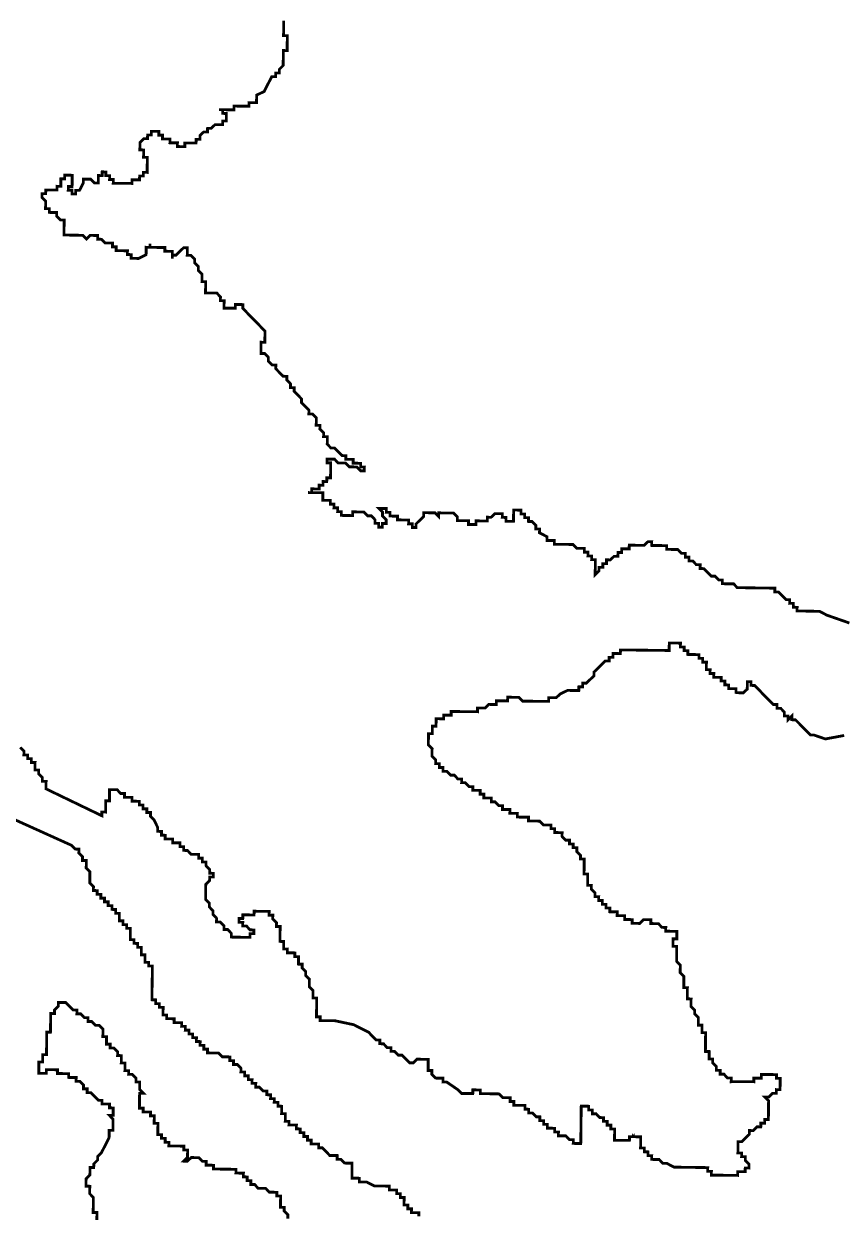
# Model space of a CAD drawing. Header units: metres. Extents: x 257673 to 289848, y 2129691 to 2228029.
# Drawn here: x 263140 to 264010, y 2159916 to 2161180 of the extents above; entities that cross this region are included whole.
import ezdxf

# ---------------------------------------------------------------- set-up
doc = ezdxf.new("R2010")
doc.units = ezdxf.units.M
doc.header["$MEASUREMENT"] = 0
doc.layers.add('HAZARDS LINE', color=1, linetype='Continuous')

msp = doc.modelspace()

# ---------------------------------------------------------------- linework, layer by layer
at = {"layer": 'HAZARDS LINE', "lineweight": 18}
for points in [[(264017.3, 2160543.6, 2.98, 2.98, 0), (263993.5, 2160551.9, 2.98, 2.98, 0), (263985.6, 2160556, 2.98, 2.98, 0), (263961.7, 2160556.4, 2.98, 2.98, 0), (263961.8, 2160560.3, 2.98, 2.98, 0), (263957.8, 2160560.4, 2.98, 2.98, 0), (263957.8, 2160564.4, 2.98, 2.98, 0), (263953.8, 2160564.4, 2.98, 2.98, 0), (263953.9, 2160568.4, 2.98, 2.98, 0), (263949.9, 2160568.5, 2.98, 2.98, 0), (263946, 2160572.5, 2.98, 2.98, 0), (263942, 2160576.6, 2.98, 2.98, 0), (263938.1, 2160576.6, 2.98, 2.98, 0), (263938.1, 2160580.6, 2.98, 2.98, 0), (263902.2, 2160581.1, 2.98, 2.98, 0), (263898.3, 2160581.1, 2.98, 2.98, 0), (263894.3, 2160585.2, 2.98, 2.98, 0), (263882.4, 2160585.3, 2.98, 2.98, 0), (263882.4, 2160589.3, 2.98, 2.98, 0), (263878.5, 2160589.3, 2.98, 2.98, 0), (263874.5, 2160593.3, 2.98, 2.98, 0), (263870.6, 2160593.4, 2.98, 2.98, 0), (263866.6, 2160597.4, 2.98, 2.98, 0), (263862.7, 2160601.4, 2.98, 2.98, 0), (263858.7, 2160601.5, 2.98, 2.98, 0), (263858.8, 2160605.5, 2.98, 2.98, 0), (263854.8, 2160605.5, 2.98, 2.98, 0), (263850.9, 2160609.5, 2.98, 2.98, 0), (263846.9, 2160609.6, 2.98, 2.98, 0), (263847, 2160613.6, 2.98, 2.98, 0), (263843, 2160613.6, 2.98, 2.98, 0), (263843, 2160617.6, 2.98, 2.98, 0), (263839.1, 2160617.6, 2.98, 2.98, 0), (263835.1, 2160621.7, 2.98, 2.98, 0), (263823.2, 2160621.8, 2.98, 2.98, 0), (263823.2, 2160625.8, 2.98, 2.98, 0), (263807.3, 2160626, 2.98, 2.98, 0), (263807.4, 2160630, 2.98, 2.98, 0), (263803.4, 2160630, 2.98, 2.98, 0), (263799.4, 2160626.1, 2.98, 2.98, 0), (263783.5, 2160626.3, 2.98, 2.98, 0), (263783.4, 2160622.3, 2.98, 2.98, 0), (263775.5, 2160622.4, 2.98, 2.98, 0), (263775.4, 2160618.4, 2.98, 2.98, 0), (263771.5, 2160618.5, 2.98, 2.98, 0), (263771.4, 2160614.5, 2.98, 2.98, 0), (263767.4, 2160614.5, 2.98, 2.98, 0), (263763.4, 2160610.6, 2.98, 2.98, 0), (263759.4, 2160610.7, 2.98, 2.98, 0), (263759.4, 2160606.7, 2.98, 2.98, 0), (263755.4, 2160606.7, 2.98, 2.98, 0), (263755.4, 2160602.8, 2.98, 2.98, 0), (263751.4, 2160602.8, 2.98, 2.98, 0), (263751.3, 2160598.8, 2.98, 2.98, 0), (263747.3, 2160594.9, 2.98, 2.98, 0), (263747.5, 2160610.8, 2.98, 2.98, 0), (263743.5, 2160610.9, 2.98, 2.98, 0), (263743.6, 2160614.8, 2.98, 2.98, 0), (263739.6, 2160614.9, 2.98, 2.98, 0), (263739.7, 2160618.9, 2.98, 2.98, 0), (263735.7, 2160618.9, 2.98, 2.98, 0), (263735.7, 2160622.9, 2.98, 2.98, 0), (263727.8, 2160623, 2.98, 2.98, 0), (263723.8, 2160627, 2.98, 2.98, 0), (263704, 2160627.3, 2.98, 2.98, 0), (263704, 2160631.2, 2.98, 2.98, 0), (263696.1, 2160631.3, 2.98, 2.98, 0), (263696.1, 2160635.3, 2.98, 2.98, 0), (263688.2, 2160639.4, 2.98, 2.98, 0), (263688.3, 2160643.4, 2.98, 2.98, 0), (263684.3, 2160643.4, 2.98, 2.98, 0), (263684.3, 2160647.4, 2.98, 2.98, 0), (263680.4, 2160651.4, 2.98, 2.98, 0), (263676.4, 2160651.5, 2.98, 2.98, 0), (263676.5, 2160655.4, 2.98, 2.98, 0), (263672.5, 2160655.5, 2.98, 2.98, 0), (263672.5, 2160659.5, 2.98, 2.98, 0), (263668.6, 2160659.5, 2.98, 2.98, 0), (263668.6, 2160663.5, 2.98, 2.98, 0), (263660.7, 2160663.6, 2.98, 2.98, 0), (263660.5, 2160651.6, 2.98, 2.98, 0), (263652.6, 2160651.7, 2.98, 2.98, 0), (263652.6, 2160655.7, 2.98, 2.98, 0), (263648.6, 2160655.8, 2.98, 2.98, 0), (263648.7, 2160659.7, 2.98, 2.98, 0), (263640.7, 2160659.8, 2.98, 2.98, 0), (263636.7, 2160655.9, 2.98, 2.98, 0), (263632.7, 2160656, 2.98, 2.98, 0), (263632.7, 2160652, 2.98, 2.98, 0), (263620.8, 2160652.1, 2.98, 2.98, 0), (263620.7, 2160648.2, 2.98, 2.98, 0), (263612.8, 2160648.3, 2.98, 2.98, 0), (263612.8, 2160652.2, 2.98, 2.98, 0), (263600.9, 2160652.4, 2.98, 2.98, 0), (263600.9, 2160656.4, 2.98, 2.98, 0), (263597, 2160660.4, 2.98, 2.98, 0), (263581.1, 2160660.6, 2.98, 2.98, 0), (263581.1, 2160656.6, 2.98, 2.98, 0), (263577.1, 2160660.6, 2.98, 2.98, 0), (263565.2, 2160660.8, 2.98, 2.98, 0), (263565.1, 2160656.8, 2.98, 2.98, 0), (263557.1, 2160648.9, 2.98, 2.98, 0), (263557, 2160645, 2.98, 2.98, 0), (263553.1, 2160645, 2.98, 2.98, 0), (263553.1, 2160649, 2.98, 2.98, 0), (263549.1, 2160649, 2.98, 2.98, 0), (263549.2, 2160653, 2.98, 2.98, 0), (263537.3, 2160653.2, 2.98, 2.98, 0), (263537.3, 2160657.1, 2.98, 2.98, 0), (263529.4, 2160657.2, 2.98, 2.98, 0), (263529.4, 2160661.2, 2.98, 2.98, 0), (263525.4, 2160661.3, 2.98, 2.98, 0), (263525.5, 2160665.2, 2.98, 2.98, 0), (263517.5, 2160665.3, 2.98, 2.98, 0), (263521.5, 2160661.3, 2.98, 2.98, 0), (263521.4, 2160657.3, 2.98, 2.98, 0), (263525.3, 2160653.3, 2.98, 2.98, 0), (263525.3, 2160649.3, 2.98, 2.98, 0), (263521.3, 2160649.4, 2.98, 2.98, 0), (263521.3, 2160645.4, 2.98, 2.98, 0), (263517.3, 2160645.4, 2.98, 2.98, 0), (263517.3, 2160649.4, 2.98, 2.98, 0), (263513.4, 2160649.5, 2.98, 2.98, 0), (263513.4, 2160653.4, 2.98, 2.98, 0), (263509.5, 2160657.5, 2.98, 2.98, 0), (263505.5, 2160657.5, 2.98, 2.98, 0), (263501.6, 2160661.5, 2.98, 2.98, 0), (263489.7, 2160661.7, 2.98, 2.98, 0), (263489.6, 2160657.7, 2.98, 2.98, 0), (263477.7, 2160657.9, 2.98, 2.98, 0), (263477.7, 2160661.8, 2.98, 2.98, 0), (263473.7, 2160661.9, 2.98, 2.98, 0), (263473.8, 2160665.9, 2.98, 2.98, 0), (263469.8, 2160665.9, 2.98, 2.98, 0), (263469.9, 2160669.9, 2.98, 2.98, 0), (263465.9, 2160669.9, 2.98, 2.98, 0), (263465.9, 2160673.9, 2.98, 2.98, 0), (263458, 2160674, 2.98, 2.98, 0), (263458.1, 2160682, 2.98, 2.98, 0), (263446.2, 2160682.1, 2.98, 2.98, 0), (263442.2, 2160682.2, 2.98, 2.98, 0), (263446.2, 2160682.1, 2.98, 2.98, 0), (263446.2, 2160686.1, 2.98, 2.98, 0), (263454.2, 2160686, 2.98, 2.98, 0), (263454.2, 2160690, 2.98, 2.98, 0), (263458.2, 2160689.9, 2.98, 2.98, 0), (263458.2, 2160693.9, 2.98, 2.98, 0), (263462.2, 2160693.8, 2.98, 2.98, 0), (263462.3, 2160697.8, 2.98, 2.98, 0), (263466.2, 2160697.8, 2.98, 2.98, 0), (263466.4, 2160713.7, 2.98, 2.98, 0), (263462.5, 2160713.7, 2.98, 2.98, 0), (263462.5, 2160717.7, 2.98, 2.98, 0), (263470.5, 2160717.6, 2.98, 2.98, 0), (263474.4, 2160713.6, 2.98, 2.98, 0), (263482.3, 2160713.5, 2.98, 2.98, 0), (263486.3, 2160709.5, 2.98, 2.98, 0), (263494.2, 2160709.4, 2.98, 2.98, 0), (263498.1, 2160705.3, 2.98, 2.98, 0), (263502.1, 2160705.3, 2.98, 2.98, 0), (263502.2, 2160709.3, 2.98, 2.98, 0), (263498.2, 2160709.3, 2.98, 2.98, 0), (263498.2, 2160713.3, 2.98, 2.98, 0), (263490.3, 2160713.4, 2.98, 2.98, 0), (263490.3, 2160717.4, 2.98, 2.98, 0), (263482.4, 2160717.5, 2.98, 2.98, 0), (263482.4, 2160721.4, 2.98, 2.98, 0), (263478.5, 2160721.5, 2.98, 2.98, 0), (263474.5, 2160725.5, 2.98, 2.98, 0), (263470.6, 2160729.5, 2.98, 2.98, 0), (263466.6, 2160729.6, 2.98, 2.98, 0), (263462.7, 2160733.6, 2.98, 2.98, 0), (263462.8, 2160741.6, 2.98, 2.98, 0), (263458.8, 2160741.6, 2.98, 2.98, 0), (263458.9, 2160745.6, 2.98, 2.98, 0), (263454.9, 2160749.6, 2.98, 2.98, 0), (263455, 2160753.6, 2.98, 2.98, 0), (263451, 2160753.6, 2.98, 2.98, 0), (263451.1, 2160761.6, 2.98, 2.98, 0), (263447.2, 2160765.6, 2.98, 2.98, 0), (263443.2, 2160765.7, 2.98, 2.98, 0), (263443.3, 2160769.6, 2.98, 2.98, 0), (263439.3, 2160773.7, 2.98, 2.98, 0), (263435.4, 2160777.7, 2.98, 2.98, 0), (263435.4, 2160781.7, 2.98, 2.98, 0), (263431.5, 2160785.7, 2.98, 2.98, 0), (263427.6, 2160789.7, 2.98, 2.98, 0), (263427.6, 2160793.7, 2.98, 2.98, 0), (263423.7, 2160793.7, 2.98, 2.98, 0), (263423.7, 2160797.7, 2.98, 2.98, 0), (263419.8, 2160801.7, 2.98, 2.98, 0), (263419.8, 2160805.7, 2.98, 2.98, 0), (263415.9, 2160805.8, 2.98, 2.98, 0), (263411.9, 2160809.8, 2.98, 2.98, 0), (263408, 2160813.8, 2.98, 2.98, 0), (263408.1, 2160817.8, 2.98, 2.98, 0), (263404.1, 2160817.8, 2.98, 2.98, 0), (263400.1, 2160821.9, 2.98, 2.98, 0), (263400.2, 2160825.8, 2.98, 2.98, 0), (263396.3, 2160829.9, 2.98, 2.98, 0), (263392.3, 2160829.9, 2.98, 2.98, 0), (263392.4, 2160841.9, 2.98, 2.98, 0), (263396.4, 2160841.8, 2.98, 2.98, 0), (263396.6, 2160853.7, 2.98, 2.98, 0), (263392.6, 2160857.8, 2.98, 2.98, 0), (263384.8, 2160865.8, 2.98, 2.98, 0), (263380.9, 2160869.8, 2.98, 2.98, 0), (263373, 2160877.9, 2.98, 2.98, 0), (263373, 2160881.9, 2.98, 2.98, 0), (263365.1, 2160882, 2.98, 2.98, 0), (263365, 2160878, 2.98, 2.98, 0), (263353.1, 2160878.1, 2.98, 2.98, 0), (263353.2, 2160886.1, 2.98, 2.98, 0), (263349.2, 2160886.1, 2.98, 2.98, 0), (263349.3, 2160890.1, 2.98, 2.98, 0), (263345.4, 2160894.1, 2.98, 2.98, 0), (263333.4, 2160894.3, 2.98, 2.98, 0), (263333.6, 2160906.2, 2.98, 2.98, 0), (263329.6, 2160906.3, 2.98, 2.98, 0), (263329.7, 2160914.2, 2.98, 2.98, 0), (263325.8, 2160918.2, 2.98, 2.98, 0), (263325.8, 2160922.2, 2.98, 2.98, 0), (263321.9, 2160926.2, 2.98, 2.98, 0), (263321.9, 2160930.2, 2.98, 2.98, 0), (263318, 2160934.2, 2.98, 2.98, 0), (263314, 2160934.3, 2.98, 2.98, 0), (263314.1, 2160942.2, 2.98, 2.98, 0), (263310.2, 2160942.3, 2.98, 2.98, 0), (263306.1, 2160938.4, 2.98, 2.98, 0), (263302.1, 2160934.4, 2.98, 2.98, 0), (263298.1, 2160934.5, 2.98, 2.98, 0), (263298.1, 2160930.5, 2.98, 2.98, 0), (263298.1, 2160934.5, 2.98, 2.98, 0), (263298.2, 2160938.5, 2.98, 2.98, 0), (263290.2, 2160938.6, 2.98, 2.98, 0), (263290.3, 2160942.5, 2.98, 2.98, 0), (263274.4, 2160942.7, 2.98, 2.98, 0), (263274.4, 2160946.7, 2.98, 2.98, 0), (263274.4, 2160942.7, 2.98, 2.98, 0), (263270.4, 2160942.8, 2.98, 2.98, 0), (263270.3, 2160934.8, 2.98, 2.98, 0), (263262.3, 2160930.9, 2.98, 2.98, 0), (263254.4, 2160931, 2.98, 2.98, 0), (263254.4, 2160935, 2.98, 2.98, 0), (263250.4, 2160935.1, 2.98, 2.98, 0), (263250.5, 2160939, 2.98, 2.98, 0), (263238.5, 2160939.2, 2.98, 2.98, 0), (263238.6, 2160943.2, 2.98, 2.98, 0), (263234.6, 2160943.2, 2.98, 2.98, 0), (263234.7, 2160947.2, 2.98, 2.98, 0), (263226.7, 2160947.3, 2.98, 2.98, 0), (263222.8, 2160951.3, 2.98, 2.98, 0), (263218.8, 2160951.4, 2.98, 2.98, 0), (263218.9, 2160955.3, 2.98, 2.98, 0), (263210.9, 2160955.4, 2.98, 2.98, 0), (263206.9, 2160951.5, 2.98, 2.98, 0), (263203, 2160955.5, 2.98, 2.98, 0), (263183.1, 2160955.8, 2.98, 2.98, 0), (263183.3, 2160971.7, 2.98, 2.98, 0), (263179.3, 2160971.7, 2.98, 2.98, 0), (263175.4, 2160975.8, 2.98, 2.98, 0), (263175.4, 2160979.7, 2.98, 2.98, 0), (263167.5, 2160979.8, 2.98, 2.98, 0), (263167.5, 2160983.8, 2.98, 2.98, 0), (263163.5, 2160983.8, 2.98, 2.98, 0), (263163.6, 2160991.8, 2.98, 2.98, 0), (263159.7, 2160995.8, 2.98, 2.98, 0), (263159.8, 2160999.8, 2.98, 2.98, 0), (263163.7, 2160999.8, 2.98, 2.98, 0), (263163.8, 2161003.7, 2.98, 2.98, 0), (263175.7, 2161003.6, 2.98, 2.98, 0), (263175.8, 2161007.6, 2.98, 2.98, 0), (263179.7, 2161007.5, 2.98, 2.98, 0), (263179.8, 2161015.5, 2.98, 2.98, 0), (263183.8, 2161015.4, 2.98, 2.98, 0), (263183.9, 2161019.4, 2.98, 2.98, 0), (263191.8, 2161019.3, 2.98, 2.98, 0), (263191.7, 2161007.4, 2.98, 2.98, 0), (263187.7, 2161007.4, 2.98, 2.98, 0), (263187.6, 2161003.4, 2.98, 2.98, 0), (263191.6, 2161003.4, 2.98, 2.98, 0), (263191.6, 2160999.4, 2.98, 2.98, 0), (263195.5, 2160999.4, 2.98, 2.98, 0), (263195.6, 2161003.3, 2.98, 2.98, 0), (263199.6, 2161003.3, 2.98, 2.98, 0), (263203.6, 2161011.2, 2.98, 2.98, 0), (263203.7, 2161015.2, 2.98, 2.98, 0), (263211.6, 2161015.1, 2.98, 2.98, 0), (263215.6, 2161011.1, 2.98, 2.98, 0), (263219.5, 2161011, 2.98, 2.98, 0), (263219.6, 2161019, 2.98, 2.98, 0), (263223.6, 2161018.9, 2.98, 2.98, 0), (263223.7, 2161022.9, 2.98, 2.98, 0), (263227.6, 2161022.8, 2.98, 2.98, 0), (263227.6, 2161018.9, 2.98, 2.98, 0), (263231.6, 2161018.8, 2.98, 2.98, 0), (263231.5, 2161014.8, 2.98, 2.98, 0), (263235.5, 2161014.8, 2.98, 2.98, 0), (263235.4, 2161010.8, 2.98, 2.98, 0), (263255.3, 2161010.6, 2.98, 2.98, 0), (263255.4, 2161014.5, 2.98, 2.98, 0), (263263.3, 2161014.4, 2.98, 2.98, 0), (263263.4, 2161018.4, 2.98, 2.98, 0), (263267.3, 2161018.4, 2.98, 2.98, 0), (263267.4, 2161022.4, 2.98, 2.98, 0), (263271.4, 2161022.3, 2.98, 2.98, 0), (263271.6, 2161038.2, 2.98, 2.98, 0), (263267.6, 2161038.3, 2.98, 2.98, 0), (263267.7, 2161046.2, 2.98, 2.98, 0), (263263.7, 2161046.3, 2.98, 2.98, 0), (263263.8, 2161054.2, 2.98, 2.98, 0), (263267.8, 2161058.1, 2.98, 2.98, 0), (263271.8, 2161058.1, 2.98, 2.98, 0), (263271.9, 2161062.1, 2.98, 2.98, 0), (263275.8, 2161062, 2.98, 2.98, 0), (263275.9, 2161066, 2.98, 2.98, 0), (263283.8, 2161065.9, 2.98, 2.98, 0), (263283.8, 2161061.9, 2.98, 2.98, 0), (263287.8, 2161061.9, 2.98, 2.98, 0), (263287.7, 2161057.9, 2.98, 2.98, 0), (263295.7, 2161057.8, 2.98, 2.98, 0), (263295.6, 2161053.8, 2.98, 2.98, 0), (263303.6, 2161053.7, 2.98, 2.98, 0), (263303.5, 2161049.8, 2.98, 2.98, 0), (263311.5, 2161049.7, 2.98, 2.98, 0), (263311.5, 2161053.6, 2.98, 2.98, 0), (263323.4, 2161053.5, 2.98, 2.98, 0), (263323.5, 2161057.5, 2.98, 2.98, 0), (263327.5, 2161057.4, 2.98, 2.98, 0), (263327.5, 2161061.4, 2.98, 2.98, 0), (263331.5, 2161065.3, 2.98, 2.98, 0), (263335.5, 2161065.3, 2.98, 2.98, 0), (263335.6, 2161069.2, 2.98, 2.98, 0), (263339.5, 2161069.2, 2.98, 2.98, 0), (263343.6, 2161073.1, 2.98, 2.98, 0), (263351.5, 2161073, 2.98, 2.98, 0), (263351.6, 2161077, 2.98, 2.98, 0), (263355.5, 2161077, 2.98, 2.98, 0), (263355.6, 2161084.9, 2.98, 2.98, 0), (263351.7, 2161085, 2.98, 2.98, 0), (263351.7, 2161088.9, 2.98, 2.98, 0), (263347.7, 2161089, 2.98, 2.98, 0), (263351.7, 2161088.9, 2.98, 2.98, 0), (263363.6, 2161088.8, 2.98, 2.98, 0), (263363.7, 2161092.8, 2.98, 2.98, 0), (263379.6, 2161092.6, 2.98, 2.98, 0), (263379.6, 2161096.5, 2.98, 2.98, 0), (263387.6, 2161096.4, 2.98, 2.98, 0), (263387.7, 2161104.4, 2.98, 2.98, 0), (263395.7, 2161108.3, 2.98, 2.98, 0), (263403.8, 2161124.1, 2.98, 2.98, 0), (263407.8, 2161124, 2.98, 2.98, 0), (263407.9, 2161128, 2.98, 2.98, 0), (263411.8, 2161128, 2.98, 2.98, 0), (263411.9, 2161131.9, 2.98, 2.98, 0), (263415.9, 2161135.9, 2.98, 2.98, 0), (263416.1, 2161151.8, 2.98, 2.98, 0), (263420.1, 2161151.7, 2.98, 2.98, 0), (263420.3, 2161167.6, 2.98, 2.98, 0), (263416.3, 2161167.7, 2.98, 2.98, 0), (263416.5, 2161183.6, 2.98, 2.98, 0)], [(263136.7, 2160411.5, 2.98, 2.98, 0), (263140.6, 2160407.4, 2.98, 2.98, 0), (263140.5, 2160403.5, 2.98, 2.98, 0), (263144.5, 2160403.4, 2.98, 2.98, 0), (263144.5, 2160399.4, 2.98, 2.98, 0), (263148.4, 2160399.4, 2.98, 2.98, 0), (263148.4, 2160395.4, 2.98, 2.98, 0), (263152.4, 2160395.4, 2.98, 2.98, 0), (263152.3, 2160387.4, 2.98, 2.98, 0), (263156.2, 2160387.4, 2.98, 2.98, 0), (263156.2, 2160383.4, 2.98, 2.98, 0), (263160.1, 2160379.4, 2.98, 2.98, 0), (263160.1, 2160375.4, 2.98, 2.98, 0), (263164.1, 2160375.3, 2.98, 2.98, 0), (263164, 2160367.4, 2.98, 2.98, 0), (263223.3, 2160338.8, 2.98, 2.98, 0), (263223.3, 2160342.8, 2.98, 2.98, 0), (263227.3, 2160342.7, 2.98, 2.98, 0), (263227.4, 2160354.7, 2.98, 2.98, 0), (263231.4, 2160354.6, 2.98, 2.98, 0), (263231.5, 2160366.6, 2.98, 2.98, 0), (263239.5, 2160366.5, 2.98, 2.98, 0), (263243.4, 2160362.4, 2.98, 2.98, 0), (263247.4, 2160362.4, 2.98, 2.98, 0), (263247.4, 2160358.4, 2.98, 2.98, 0), (263255.3, 2160358.3, 2.98, 2.98, 0), (263255.3, 2160354.3, 2.98, 2.98, 0), (263263.2, 2160354.2, 2.98, 2.98, 0), (263263.2, 2160350.3, 2.98, 2.98, 0), (263267.1, 2160350.2, 2.98, 2.98, 0), (263267.1, 2160346.2, 2.98, 2.98, 0), (263271.1, 2160346.2, 2.98, 2.98, 0), (263271, 2160342.2, 2.98, 2.98, 0), (263275, 2160342.2, 2.98, 2.98, 0), (263274.9, 2160338.2, 2.98, 2.98, 0), (263278.9, 2160334.2, 2.98, 2.98, 0), (263282.7, 2160326.2, 2.98, 2.98, 0), (263282.7, 2160322.2, 2.98, 2.98, 0), (263286.7, 2160322.1, 2.98, 2.98, 0), (263286.6, 2160318.2, 2.98, 2.98, 0), (263290.6, 2160318.1, 2.98, 2.98, 0), (263290.6, 2160314.1, 2.98, 2.98, 0), (263298.5, 2160314, 2.98, 2.98, 0), (263298.5, 2160310.1, 2.98, 2.98, 0), (263306.4, 2160310, 2.98, 2.98, 0), (263306.4, 2160306, 2.98, 2.98, 0), (263310.3, 2160305.9, 2.98, 2.98, 0), (263310.3, 2160302, 2.98, 2.98, 0), (263314.3, 2160301.9, 2.98, 2.98, 0), (263318.2, 2160297.9, 2.98, 2.98, 0), (263326.1, 2160297.8, 2.98, 2.98, 0), (263326.1, 2160293.8, 2.98, 2.98, 0), (263330.1, 2160293.8, 2.98, 2.98, 0), (263330, 2160289.8, 2.98, 2.98, 0), (263334, 2160289.7, 2.98, 2.98, 0), (263333.9, 2160285.8, 2.98, 2.98, 0), (263337.9, 2160281.7, 2.98, 2.98, 0), (263337.8, 2160277.8, 2.98, 2.98, 0), (263341.8, 2160277.7, 2.98, 2.98, 0), (263341.8, 2160273.7, 2.98, 2.98, 0), (263337.8, 2160273.8, 2.98, 2.98, 0), (263337.7, 2160269.8, 2.98, 2.98, 0), (263333.7, 2160265.9, 2.98, 2.98, 0), (263333.5, 2160250, 2.98, 2.98, 0), (263337.4, 2160245.9, 2.98, 2.98, 0), (263337.4, 2160242, 2.98, 2.98, 0), (263341.3, 2160237.9, 2.98, 2.98, 0), (263341.3, 2160234, 2.98, 2.98, 0), (263345.2, 2160229.9, 2.98, 2.98, 0), (263345.1, 2160226, 2.98, 2.98, 0), (263349.1, 2160225.9, 2.98, 2.98, 0), (263353.1, 2160221.9, 2.98, 2.98, 0), (263353, 2160217.9, 2.98, 2.98, 0), (263357, 2160217.9, 2.98, 2.98, 0), (263360.9, 2160213.8, 2.98, 2.98, 0), (263360.9, 2160209.9, 2.98, 2.98, 0), (263380.7, 2160209.6, 2.98, 2.98, 0), (263380.8, 2160213.6, 2.98, 2.98, 0), (263384.8, 2160213.5, 2.98, 2.98, 0), (263384.8, 2160217.5, 2.98, 2.98, 0), (263380.8, 2160217.6, 2.98, 2.98, 0), (263376.9, 2160221.6, 2.98, 2.98, 0), (263372.9, 2160221.6, 2.98, 2.98, 0), (263373, 2160225.6, 2.98, 2.98, 0), (263369, 2160225.7, 2.98, 2.98, 0), (263369.1, 2160229.6, 2.98, 2.98, 0), (263373, 2160229.6, 2.98, 2.98, 0), (263373.1, 2160233.6, 2.98, 2.98, 0), (263385, 2160233.4, 2.98, 2.98, 0), (263385.1, 2160237.4, 2.98, 2.98, 0), (263401, 2160237.2, 2.98, 2.98, 0), (263400.9, 2160233.2, 2.98, 2.98, 0), (263404.9, 2160233.2, 2.98, 2.98, 0), (263404.8, 2160229.2, 2.98, 2.98, 0), (263408.8, 2160225.2, 2.98, 2.98, 0), (263408.7, 2160221.2, 2.98, 2.98, 0), (263412.7, 2160221.2, 2.98, 2.98, 0), (263412.5, 2160205.3, 2.98, 2.98, 0), (263416.5, 2160205.2, 2.98, 2.98, 0), (263416.4, 2160197.3, 2.98, 2.98, 0), (263420.4, 2160197.2, 2.98, 2.98, 0), (263420.3, 2160193.2, 2.98, 2.98, 0), (263428.3, 2160193.1, 2.98, 2.98, 0), (263428.2, 2160189.2, 2.98, 2.98, 0), (263432.2, 2160189.1, 2.98, 2.98, 0), (263432.1, 2160181.2, 2.98, 2.98, 0), (263436.1, 2160181.1, 2.98, 2.98, 0), (263436, 2160177.1, 2.98, 2.98, 0), (263439.9, 2160173.1, 2.98, 2.98, 0), (263439.9, 2160169.1, 2.98, 2.98, 0), (263443.8, 2160165.1, 2.98, 2.98, 0), (263443.7, 2160157.1, 2.98, 2.98, 0), (263447.6, 2160153.1, 2.98, 2.98, 0), (263447.6, 2160145.2, 2.98, 2.98, 0), (263451.5, 2160145.1, 2.98, 2.98, 0), (263451.3, 2160125.2, 2.98, 2.98, 0), (263455.3, 2160125.2, 2.98, 2.98, 0), (263455.2, 2160121.2, 2.98, 2.98, 0), (263471.1, 2160121, 2.98, 2.98, 0), (263490.9, 2160116.8, 2.98, 2.98, 0), (263506.8, 2160108.7, 2.98, 2.98, 0), (263510.7, 2160104.6, 2.98, 2.98, 0), (263514.6, 2160100.6, 2.98, 2.98, 0), (263518.6, 2160100.6, 2.98, 2.98, 0), (263518.5, 2160096.6, 2.98, 2.98, 0), (263522.5, 2160096.5, 2.98, 2.98, 0), (263526.4, 2160092.5, 2.98, 2.98, 0), (263530.4, 2160092.5, 2.98, 2.98, 0), (263530.4, 2160088.5, 2.98, 2.98, 0), (263534.3, 2160088.4, 2.98, 2.98, 0), (263538.3, 2160084.4, 2.98, 2.98, 0), (263542.2, 2160084.4, 2.98, 2.98, 0), (263550.1, 2160076.3, 2.98, 2.98, 0), (263554.1, 2160076.3, 2.98, 2.98, 0), (263558.1, 2160080.2, 2.98, 2.98, 0), (263570, 2160080, 2.98, 2.98, 0), (263569.9, 2160068.1, 2.98, 2.98, 0), (263573.9, 2160068.1, 2.98, 2.98, 0), (263573.8, 2160064.1, 2.98, 2.98, 0), (263577.7, 2160060.1, 2.98, 2.98, 0), (263585.7, 2160060, 2.98, 2.98, 0), (263585.6, 2160056, 2.98, 2.98, 0), (263589.6, 2160055.9, 2.98, 2.98, 0), (263601.4, 2160047.8, 2.98, 2.98, 0), (263605.4, 2160043.8, 2.98, 2.98, 0), (263617.3, 2160043.7, 2.98, 2.98, 0), (263617.4, 2160047.6, 2.98, 2.98, 0), (263625.3, 2160047.5, 2.98, 2.98, 0), (263625.3, 2160043.6, 2.98, 2.98, 0), (263645.1, 2160043.3, 2.98, 2.98, 0), (263649.1, 2160039.3, 2.98, 2.98, 0), (263657, 2160039.2, 2.98, 2.98, 0), (263657, 2160035.2, 2.98, 2.98, 0), (263660.9, 2160035.2, 2.98, 2.98, 0), (263660.9, 2160031.2, 2.98, 2.98, 0), (263672.8, 2160031.1, 2.98, 2.98, 0), (263672.8, 2160027.1, 2.98, 2.98, 0), (263676.7, 2160027, 2.98, 2.98, 0), (263676.7, 2160023.1, 2.98, 2.98, 0), (263680.7, 2160023, 2.98, 2.98, 0), (263684.6, 2160019, 2.98, 2.98, 0), (263688.6, 2160018.9, 2.98, 2.98, 0), (263688.5, 2160015, 2.98, 2.98, 0), (263692.5, 2160014.9, 2.98, 2.98, 0), (263692.5, 2160010.9, 2.98, 2.98, 0), (263696.4, 2160010.9, 2.98, 2.98, 0), (263696.4, 2160006.9, 2.98, 2.98, 0), (263704.3, 2160006.8, 2.98, 2.98, 0), (263704.3, 2160002.8, 2.98, 2.98, 0), (263708.3, 2160002.8, 2.98, 2.98, 0), (263708.2, 2159998.8, 2.98, 2.98, 0), (263716.2, 2159998.7, 2.98, 2.98, 0), (263720.1, 2159994.7, 2.98, 2.98, 0), (263724.1, 2159994.6, 2.98, 2.98, 0), (263724, 2159990.7, 2.98, 2.98, 0), (263732, 2159990.6, 2.98, 2.98, 0), (263732.5, 2160030.3, 2.98, 2.98, 0), (263740.4, 2160030.2, 2.98, 2.98, 0), (263740.4, 2160026.3, 2.98, 2.98, 0), (263744.3, 2160026.2, 2.98, 2.98, 0), (263744.3, 2160022.2, 2.98, 2.98, 0), (263748.3, 2160022.2, 2.98, 2.98, 0), (263752.2, 2160018.2, 2.98, 2.98, 0), (263756.2, 2160018.1, 2.98, 2.98, 0), (263756.1, 2160014.1, 2.98, 2.98, 0), (263760.1, 2160014.1, 2.98, 2.98, 0), (263760, 2160010.1, 2.98, 2.98, 0), (263764, 2160010.1, 2.98, 2.98, 0), (263764, 2160006.1, 2.98, 2.98, 0), (263768, 2160006, 2.98, 2.98, 0), (263767.8, 2159994.1, 2.98, 2.98, 0), (263783.7, 2159993.9, 2.98, 2.98, 0), (263783.8, 2159997.9, 2.98, 2.98, 0), (263787.7, 2159997.8, 2.98, 2.98, 0), (263795.7, 2159997.7, 2.98, 2.98, 0), (263795.5, 2159985.8, 2.98, 2.98, 0), (263799.5, 2159985.8, 2.98, 2.98, 0), (263799.5, 2159981.8, 2.98, 2.98, 0), (263803.4, 2159981.7, 2.98, 2.98, 0), (263803.4, 2159977.8, 2.98, 2.98, 0), (263807.4, 2159977.7, 2.98, 2.98, 0), (263807.3, 2159973.7, 2.98, 2.98, 0), (263815.3, 2159973.6, 2.98, 2.98, 0), (263819.2, 2159969.6, 2.98, 2.98, 0), (263823.2, 2159969.6, 2.98, 2.98, 0), (263831.1, 2159965.5, 2.98, 2.98, 0), (263866.9, 2159965, 2.98, 2.98, 0), (263866.8, 2159961.1, 2.98, 2.98, 0), (263870.8, 2159961, 2.98, 2.98, 0), (263870.7, 2159957, 2.98, 2.98, 0), (263894.6, 2159956.8, 2.98, 2.98, 0), (263898.6, 2159956.7, 2.98, 2.98, 0), (263898.6, 2159960.7, 2.98, 2.98, 0), (263906.6, 2159960.6, 2.98, 2.98, 0), (263906.7, 2159964.6, 2.98, 2.98, 0), (263910.6, 2159964.5, 2.98, 2.98, 0), (263910.7, 2159968.5, 2.98, 2.98, 0), (263906.8, 2159972.5, 2.98, 2.98, 0), (263906.8, 2159976.5, 2.98, 2.98, 0), (263902.8, 2159976.6, 2.98, 2.98, 0), (263902.9, 2159980.6, 2.98, 2.98, 0), (263898.9, 2159980.6, 2.98, 2.98, 0), (263899.1, 2159992.6, 2.98, 2.98, 0), (263903.1, 2159992.5, 2.98, 2.98, 0), (263907.1, 2159996.5, 2.98, 2.98, 0), (263911.1, 2160000.4, 2.98, 2.98, 0), (263911.2, 2160004.4, 2.98, 2.98, 0), (263915.2, 2160004.3, 2.98, 2.98, 0), (263919.2, 2160008.3, 2.98, 2.98, 0), (263923.2, 2160008.2, 2.98, 2.98, 0), (263923.3, 2160012.2, 2.98, 2.98, 0), (263927.2, 2160012.1, 2.98, 2.98, 0), (263927.3, 2160016.1, 2.98, 2.98, 0), (263931.3, 2160016.1, 2.98, 2.98, 0), (263931.5, 2160036, 2.98, 2.98, 0), (263927.6, 2160040, 2.98, 2.98, 0), (263931.6, 2160040, 2.98, 2.98, 0), (263935.6, 2160043.9, 2.98, 2.98, 0), (263939.6, 2160043.9, 2.98, 2.98, 0), (263939.7, 2160047.9, 2.98, 2.98, 0), (263943.7, 2160047.8, 2.98, 2.98, 0), (263943.8, 2160059.8, 2.98, 2.98, 0), (263939.8, 2160059.8, 2.98, 2.98, 0), (263939.9, 2160063.8, 2.98, 2.98, 0), (263923.9, 2160064, 2.98, 2.98, 0), (263923.9, 2160060, 2.98, 2.98, 0), (263915.9, 2160060.1, 2.98, 2.98, 0), (263915.9, 2160056.2, 2.98, 2.98, 0), (263895.9, 2160056.4, 2.98, 2.98, 0), (263895.9, 2160056.4, 2.98, 2.98, 0), (263891.8, 2160056.2, 2.98, 2.98, 0), (263891.9, 2160060.2, 2.98, 2.98, 0), (263887.9, 2160060.2, 2.98, 2.98, 0), (263884, 2160064.3, 2.98, 2.98, 0), (263880, 2160064.3, 2.98, 2.98, 0), (263880.1, 2160068.3, 2.98, 2.98, 0), (263876.1, 2160068.3, 2.98, 2.98, 0), (263876.1, 2160072.3, 2.98, 2.98, 0), (263872.2, 2160076.3, 2.98, 2.98, 0), (263872.2, 2160080.3, 2.98, 2.98, 0), (263868.3, 2160080.4, 2.98, 2.98, 0), (263868.4, 2160088.3, 2.98, 2.98, 0), (263864.4, 2160088.4, 2.98, 2.98, 0), (263864.6, 2160108.3, 2.98, 2.98, 0), (263860.7, 2160108.3, 2.98, 2.98, 0), (263860.8, 2160116.3, 2.98, 2.98, 0), (263856.8, 2160116.3, 2.98, 2.98, 0), (263856.9, 2160124.3, 2.98, 2.98, 0), (263853, 2160128.3, 2.98, 2.98, 0), (263853, 2160132.3, 2.98, 2.98, 0), (263849.1, 2160136.3, 2.98, 2.98, 0), (263849.2, 2160144.2, 2.98, 2.98, 0), (263845.2, 2160144.3, 2.98, 2.98, 0), (263845.3, 2160156.2, 2.98, 2.98, 0), (263841.4, 2160156.3, 2.98, 2.98, 0), (263841.5, 2160168.2, 2.98, 2.98, 0), (263837.6, 2160172.2, 2.98, 2.98, 0), (263837.7, 2160180.2, 2.98, 2.98, 0), (263833.8, 2160184.2, 2.98, 2.98, 0), (263833.9, 2160200.1, 2.98, 2.98, 0), (263830, 2160200.2, 2.98, 2.98, 0), (263830.1, 2160208.1, 2.98, 2.98, 0), (263834, 2160208.1, 2.98, 2.98, 0), (263834.1, 2160216, 2.98, 2.98, 0), (263822.2, 2160216.2, 2.98, 2.98, 0), (263822.3, 2160220.1, 2.98, 2.98, 0), (263818.3, 2160220.2, 2.98, 2.98, 0), (263814.4, 2160224.2, 2.98, 2.98, 0), (263806.4, 2160224.3, 2.98, 2.98, 0), (263806.5, 2160228.3, 2.98, 2.98, 0), (263798.5, 2160228.4, 2.98, 2.98, 0), (263794.5, 2160224.4, 2.98, 2.98, 0), (263786.5, 2160224.5, 2.98, 2.98, 0), (263786.6, 2160228.5, 2.98, 2.98, 0), (263778.6, 2160228.6, 2.98, 2.98, 0), (263778.7, 2160232.6, 2.98, 2.98, 0), (263770.7, 2160232.7, 2.98, 2.98, 0), (263770.8, 2160236.7, 2.98, 2.98, 0), (263762.8, 2160236.8, 2.98, 2.98, 0), (263762.9, 2160240.7, 2.98, 2.98, 0), (263758.9, 2160240.8, 2.98, 2.98, 0), (263758.9, 2160244.8, 2.98, 2.98, 0), (263755, 2160244.8, 2.98, 2.98, 0), (263755, 2160248.8, 2.98, 2.98, 0), (263751, 2160248.8, 2.98, 2.98, 0), (263751.1, 2160252.8, 2.98, 2.98, 0), (263747.1, 2160252.9, 2.98, 2.98, 0), (263747.2, 2160256.8, 2.98, 2.98, 0), (263743.2, 2160260.9, 2.98, 2.98, 0), (263743.3, 2160264.8, 2.98, 2.98, 0), (263739.3, 2160264.9, 2.98, 2.98, 0), (263739.4, 2160276.8, 2.98, 2.98, 0), (263735.5, 2160276.9, 2.98, 2.98, 0), (263735.7, 2160292.8, 2.98, 2.98, 0), (263731.7, 2160292.8, 2.98, 2.98, 0), (263731.7, 2160296.8, 2.98, 2.98, 0), (263727.8, 2160300.8, 2.98, 2.98, 0), (263727.9, 2160304.8, 2.98, 2.98, 0), (263723.9, 2160304.9, 2.98, 2.98, 0), (263723.9, 2160308.8, 2.98, 2.98, 0), (263720, 2160308.9, 2.98, 2.98, 0), (263720, 2160312.9, 2.98, 2.98, 0), (263716, 2160312.9, 2.98, 2.98, 0), (263712.1, 2160316.9, 2.98, 2.98, 0), (263712.2, 2160320.9, 2.98, 2.98, 0), (263704.2, 2160321, 2.98, 2.98, 0), (263704.2, 2160325, 2.98, 2.98, 0), (263700.3, 2160325, 2.98, 2.98, 0), (263700.3, 2160329, 2.98, 2.98, 0), (263692.4, 2160329.1, 2.98, 2.98, 0), (263688.4, 2160333.1, 2.98, 2.98, 0), (263676.5, 2160333.3, 2.98, 2.98, 0), (263676.6, 2160337.3, 2.98, 2.98, 0), (263664.6, 2160337.4, 2.98, 2.98, 0), (263664.7, 2160341.4, 2.98, 2.98, 0), (263656.7, 2160341.5, 2.98, 2.98, 0), (263656.8, 2160345.4, 2.98, 2.98, 0), (263648.8, 2160345.5, 2.98, 2.98, 0), (263648.9, 2160349.5, 2.98, 2.98, 0), (263644.9, 2160349.6, 2.98, 2.98, 0), (263641, 2160353.6, 2.98, 2.98, 0), (263637, 2160353.6, 2.98, 2.98, 0), (263637, 2160357.6, 2.98, 2.98, 0), (263629.1, 2160357.7, 2.98, 2.98, 0), (263629.1, 2160361.7, 2.98, 2.98, 0), (263625.2, 2160361.7, 2.98, 2.98, 0), (263625.2, 2160365.7, 2.98, 2.98, 0), (263617.3, 2160365.8, 2.98, 2.98, 0), (263617.3, 2160369.8, 2.98, 2.98, 0), (263613.3, 2160369.8, 2.98, 2.98, 0), (263609.4, 2160373.9, 2.98, 2.98, 0), (263605.4, 2160373.9, 2.98, 2.98, 0), (263605.5, 2160377.9, 2.98, 2.98, 0), (263601.5, 2160377.9, 2.98, 2.98, 0), (263597.6, 2160382, 2.98, 2.98, 0), (263593.6, 2160382, 2.98, 2.98, 0), (263589.7, 2160386, 2.98, 2.98, 0), (263585.7, 2160386.1, 2.98, 2.98, 0), (263585.7, 2160390.1, 2.98, 2.98, 0), (263581.8, 2160390.1, 2.98, 2.98, 0), (263581.8, 2160394.1, 2.98, 2.98, 0), (263577.8, 2160394.1, 2.98, 2.98, 0), (263577.9, 2160398.1, 2.98, 2.98, 0), (263574, 2160402.1, 2.98, 2.98, 0), (263574.1, 2160410.1, 2.98, 2.98, 0), (263570.1, 2160414.1, 2.98, 2.98, 0), (263570.3, 2160426, 2.98, 2.98, 0), (263574.3, 2160426, 2.98, 2.98, 0), (263574.4, 2160434, 2.98, 2.98, 0), (263578.3, 2160433.9, 2.98, 2.98, 0), (263578.4, 2160441.9, 2.98, 2.98, 0), (263586.4, 2160441.8, 2.98, 2.98, 0), (263586.4, 2160445.7, 2.98, 2.98, 0), (263594.4, 2160445.6, 2.98, 2.98, 0), (263594.4, 2160449.6, 2.98, 2.98, 0), (263622.3, 2160449.3, 2.98, 2.98, 0), (263622.3, 2160453.3, 2.98, 2.98, 0), (263630.3, 2160453.2, 2.98, 2.98, 0), (263634.3, 2160457.1, 2.98, 2.98, 0), (263642.2, 2160457, 2.98, 2.98, 0), (263642.3, 2160461, 2.98, 2.98, 0), (263654.2, 2160460.8, 2.98, 2.98, 0), (263654.3, 2160464.8, 2.98, 2.98, 0), (263666.2, 2160464.6, 2.98, 2.98, 0), (263670.1, 2160460.6, 2.98, 2.98, 0), (263697.9, 2160460.3, 2.98, 2.98, 0), (263698, 2160464.3, 2.98, 2.98, 0), (263705.9, 2160464.2, 2.98, 2.98, 0), (263710, 2160468.1, 2.98, 2.98, 0), (263718, 2160472, 2.98, 2.98, 0), (263729.9, 2160471.8, 2.98, 2.98, 0), (263730, 2160475.8, 2.98, 2.98, 0), (263733.9, 2160475.8, 2.98, 2.98, 0), (263734, 2160479.7, 2.98, 2.98, 0), (263738, 2160479.7, 2.98, 2.98, 0), (263742, 2160483.6, 2.98, 2.98, 0), (263746, 2160487.5, 2.98, 2.98, 0), (263746, 2160491.5, 2.98, 2.98, 0), (263750.1, 2160495.4, 2.98, 2.98, 0), (263758.1, 2160503.3, 2.98, 2.98, 0), (263762.1, 2160503.2, 2.98, 2.98, 0), (263762.1, 2160507.2, 2.98, 2.98, 0), (263766.1, 2160507.2, 2.98, 2.98, 0), (263766.2, 2160511.2, 2.98, 2.98, 0), (263774.1, 2160511.1, 2.98, 2.98, 0), (263774.2, 2160515, 2.98, 2.98, 0), (263825.9, 2160514.4, 2.98, 2.98, 0), (263826, 2160522.4, 2.98, 2.98, 0), (263837.9, 2160522.2, 2.98, 2.98, 0), (263837.8, 2160518.2, 2.98, 2.98, 0), (263841.8, 2160518.2, 2.98, 2.98, 0), (263841.8, 2160514.2, 2.98, 2.98, 0), (263845.7, 2160514.2, 2.98, 2.98, 0), (263845.7, 2160510.2, 2.98, 2.98, 0), (263857.6, 2160510, 2.98, 2.98, 0), (263857.6, 2160506.1, 2.98, 2.98, 0), (263861.5, 2160506, 2.98, 2.98, 0), (263861.5, 2160502, 2.98, 2.98, 0), (263865.5, 2160502, 2.98, 2.98, 0), (263865.4, 2160494, 2.98, 2.98, 0), (263869.4, 2160494, 2.98, 2.98, 0), (263869.3, 2160490, 2.98, 2.98, 0), (263873.3, 2160490, 2.98, 2.98, 0), (263873.2, 2160486, 2.98, 2.98, 0), (263881.2, 2160485.9, 2.98, 2.98, 0), (263881.1, 2160481.9, 2.98, 2.98, 0), (263885.1, 2160481.9, 2.98, 2.98, 0), (263885.1, 2160477.9, 2.98, 2.98, 0), (263889, 2160477.8, 2.98, 2.98, 0), (263889, 2160473.9, 2.98, 2.98, 0), (263896.9, 2160473.8, 2.98, 2.98, 0), (263896.9, 2160469.8, 2.98, 2.98, 0), (263900.7, 2160469.4, 2.98, 2.98, 0), (263900.7, 2160469.4, 2.98, 2.98, 0), (263904.7, 2160469.4, 2.98, 2.98, 0), (263908.8, 2160473.3, 2.98, 2.98, 0), (263908.9, 2160481.3, 2.98, 2.98, 0), (263912.8, 2160481.2, 2.98, 2.98, 0), (263912.8, 2160477.3, 2.98, 2.98, 0), (263916.8, 2160477.2, 2.98, 2.98, 0), (263924.6, 2160469.1, 2.98, 2.98, 0), (263928.6, 2160465.1, 2.98, 2.98, 0), (263932.5, 2160461, 2.98, 2.98, 0), (263936.4, 2160457, 2.98, 2.98, 0), (263940.4, 2160457, 2.98, 2.98, 0), (263940.4, 2160453, 2.98, 2.98, 0), (263944.4, 2160452.9, 2.98, 2.98, 0), (263948.3, 2160448.9, 2.98, 2.98, 0), (263948.2, 2160444.9, 2.98, 2.98, 0), (263952.2, 2160444.8, 2.98, 2.98, 0), (263952.2, 2160440.8, 2.98, 2.98, 0), (263956.2, 2160444.8, 2.98, 2.98, 0), (263956.2, 2160440.8, 2.98, 2.98, 0), (263960.1, 2160440.7, 2.98, 2.98, 0), (263964.1, 2160436.7, 2.98, 2.98, 0), (263968, 2160432.7, 2.98, 2.98, 0), (263971.9, 2160428.6, 2.98, 2.98, 0), (263975.9, 2160424.6, 2.98, 2.98, 0), (263979.9, 2160424.5, 2.98, 2.98, 0), (263991.8, 2160420.4, 2.98, 2.98, 0), (264011.8, 2160424.1, 2.98, 2.98, 0)]]:
    msp.add_lwpolyline(points, format="xyseb", dxfattribs=at)
at = {"layer": 'HAZARDS LINE', "lineweight": 18, "const_width": 2.98}
for points in [[(263127.8, 2160336), (263191.1, 2160307.4), (263195, 2160303.4), (263199, 2160303.3), (263198.9, 2160299.3), (263202.8, 2160295.3), (263202.8, 2160291.3), (263206.8, 2160291.3), (263206.7, 2160283.3), (263210.6, 2160279.3), (263210.5, 2160267.4), (263214.4, 2160263.4), (263214.3, 2160259.4), (263218.3, 2160259.3), (263218.3, 2160255.4), (263222.2, 2160255.3), (263222.2, 2160251.3), (263226.2, 2160251.3), (263226.1, 2160247.3), (263230.1, 2160247.3), (263230, 2160243.3), (263234, 2160243.2), (263234, 2160239.3), (263237.9, 2160239.2), (263237.9, 2160235.2), (263241.9, 2160235.2), (263241.8, 2160227.2), (263245.7, 2160227.2), (263245.7, 2160223.2), (263249.7, 2160223.2), (263249.6, 2160219.2), (263253.6, 2160219.1), (263253.5, 2160207.2), (263257.4, 2160207.2), (263257.4, 2160203.2), (263261.4, 2160203.1), (263261.3, 2160199.1), (263265.3, 2160199.1), (263265.2, 2160191.1), (263269.2, 2160191.1), (263269.1, 2160183.1), (263273, 2160183.1), (263273, 2160179.1), (263277, 2160179.1), (263276.5, 2160143.3), (263280.5, 2160143.2), (263280.5, 2160139.3), (263284.4, 2160139.2), (263284.4, 2160135.2), (263288.4, 2160135.2), (263288.3, 2160127.2), (263292.2, 2160127.2), (263292.2, 2160123.2), (263300.1, 2160123.1), (263300.1, 2160119.1), (263308.1, 2160119), (263308, 2160115.1), (263312, 2160115), (263311.9, 2160111), (263315.9, 2160111), (263315.9, 2160107), (263319.8, 2160107), (263319.8, 2160103), (263323.8, 2160102.9), (263323.7, 2160099), (263327.7, 2160098.9), (263327.6, 2160094.9), (263331.6, 2160094.9), (263331.6, 2160090.9), (263335.5, 2160090.9), (263335.5, 2160086.9), (263347.4, 2160086.7), (263351.3, 2160082.7), (263359.3, 2160082.6), (263359.3, 2160078.6), (263363.2, 2160078.6), (263363.2, 2160074.6), (263367.2, 2160074.6), (263371.1, 2160070.5), (263371, 2160066.6), (263375, 2160066.5), (263375, 2160062.5), (263378.9, 2160062.5), (263378.9, 2160058.5), (263382.9, 2160058.5), (263382.8, 2160054.5), (263386.8, 2160054.4), (263386.7, 2160050.5), (263390.7, 2160050.4), (263394.6, 2160046.4), (263398.6, 2160046.3), (263398.6, 2160042.4), (263402.6, 2160042.3), (263402.5, 2160038.3), (263406.5, 2160038.3), (263406.4, 2160034.3), (263410.4, 2160034.3), (263410.4, 2160030.3), (263414.3, 2160030.2), (263414.2, 2160022.3), (263418.2, 2160022.2), (263418.1, 2160014.3), (263422.1, 2160014.2), (263422, 2160010.3), (263430, 2160010.2), (263429.9, 2160006.2), (263433.9, 2160006.1), (263433.9, 2160002.2), (263437.8, 2160002.1), (263437.8, 2159998.1), (263441.8, 2159998.1), (263441.7, 2159994.1), (263445.7, 2159994.1), (263445.7, 2159990.1), (263453.6, 2159990), (263453.6, 2159986), (263457.5, 2159986), (263461.5, 2159981.9), (263465.4, 2159977.9), (263473.3, 2159977.8), (263473.3, 2159973.8), (263477.3, 2159973.8), (263481.2, 2159969.8), (263489.1, 2159969.7), (263489, 2159953.8), (263496.9, 2159953.7), (263496.9, 2159949.7), (263504.8, 2159949.6), (263512.7, 2159945.5), (263528.6, 2159945.3), (263528.6, 2159941.3), (263536.5, 2159941.2), (263536.5, 2159937.3), (263540.4, 2159937.2), (263540.4, 2159933.2), (263544.4, 2159933.2), (263544.3, 2159925.2), (263548.3, 2159925.2), (263548.2, 2159921.2), (263552.2, 2159921.2), (263552.1, 2159917.2), (263560.1, 2159917.1), (263560, 2159913.1)], [(263420.8, 2159910.8), (263420.9, 2159914.8), (263416.9, 2159918.8), (263417, 2159922.8), (263413, 2159922.9), (263413.2, 2159934.8), (263409.2, 2159934.8), (263409.2, 2159938.8), (263401.3, 2159938.9), (263397.4, 2159942.9), (263389.4, 2159943), (263385.5, 2159947.1), (263381.5, 2159947.1), (263381.6, 2159951.1), (263377.6, 2159951.1), (263377.6, 2159955.1), (263373.6, 2159955.2), (263373.7, 2159959.1), (263365.7, 2159959.2), (263365.8, 2159963.2), (263341.9, 2159963.5), (263342, 2159967.5), (263334, 2159967.6), (263334.1, 2159971.6), (263330.1, 2159971.6), (263326.2, 2159975.6), (263318.2, 2159975.7), (263314.2, 2159971.8), (263310.2, 2159971.9), (263314.3, 2159975.8), (263314.4, 2159983.7), (263310.4, 2159983.8), (263310.4, 2159987.8), (263294.5, 2159988), (263294.6, 2159991.9), (263290.6, 2159992), (263290.6, 2159996), (263286.7, 2159996), (263286.7, 2160000), (263282.7, 2160000), (263282.9, 2160012), (263278.9, 2160012), (263279, 2160020), (263275, 2160020), (263275.1, 2160024), (263267.1, 2160024.1), (263267.2, 2160028.1), (263263.2, 2160028.1), (263263.4, 2160044), (263267.4, 2160044), (263263.4, 2160048), (263263.5, 2160055.9), (263259.6, 2160056), (263259.6, 2160060), (263255.7, 2160064), (263251.7, 2160064), (263251.8, 2160068), (263247.8, 2160068.1), (263247.9, 2160076), (263243.9, 2160076.1), (263244, 2160084), (263240, 2160084.1), (263240.1, 2160088), (263236.1, 2160092.1), (263232.2, 2160092.1), (263232.2, 2160096.1), (263228.2, 2160096.1), (263228.3, 2160104.1), (263224.4, 2160104.1), (263224.5, 2160112.1), (263220.5, 2160116.1), (263216.6, 2160116.2), (263212.6, 2160120.2), (263208.7, 2160120.2), (263208.7, 2160124.2), (263204.7, 2160124.3), (263200.8, 2160128.3), (263196.8, 2160128.3), (263196.9, 2160132.3), (263192.9, 2160132.4), (263189, 2160136.4), (263185, 2160140.4), (263177.1, 2160140.5), (263177, 2160136.5), (263173, 2160132.6), (263173, 2160128.6), (263169, 2160128.7), (263168.7, 2160108.8), (263164.8, 2160108.9), (263164.5, 2160085), (263160.5, 2160085), (263160.4, 2160077.1), (263156.4, 2160077.1), (263156.3, 2160065.2), (263164.2, 2160065.1), (263164.3, 2160069.1), (263176.2, 2160068.9), (263176.2, 2160065), (263188.1, 2160064.8), (263188, 2160060.8), (263196, 2160060.7), (263195.9, 2160056.8), (263199.9, 2160056.7), (263203.8, 2160052.7), (263203.8, 2160048.7), (263207.8, 2160048.7), (263207.7, 2160044.7), (263211.7, 2160044.6), (263215.6, 2160040.6), (263219.6, 2160036.6), (263223.5, 2160036.5), (263223.5, 2160032.6), (263231.4, 2160032.5), (263231.4, 2160028.5), (263235.4, 2160028.4), (263235.3, 2160020.5), (263231.3, 2160020.5), (263235.2, 2160016.5), (263235.1, 2160004.6), (263231.1, 2160004.6), (263231, 2159996.7), (263222.9, 2159980.9), (263218.8, 2159976.9), (263218.8, 2159973), (263214.8, 2159969), (263214.7, 2159965.1), (263210.7, 2159965.1), (263210.6, 2159957.2), (263206.6, 2159953.2), (263206.5, 2159945.3), (263210.5, 2159945.2), (263210.4, 2159937.3), (263214.3, 2159933.3), (263214.1, 2159917.3), (263218.1, 2159917.3), (263218, 2159909.3)]]:
    msp.add_lwpolyline(points, dxfattribs=at)
msp.add_lwpolyline([(263787.8, 2160001.8), (263787.7, 2159997.8)], close=True, dxfattribs=at)

doc.saveas('drawing.dxf')
